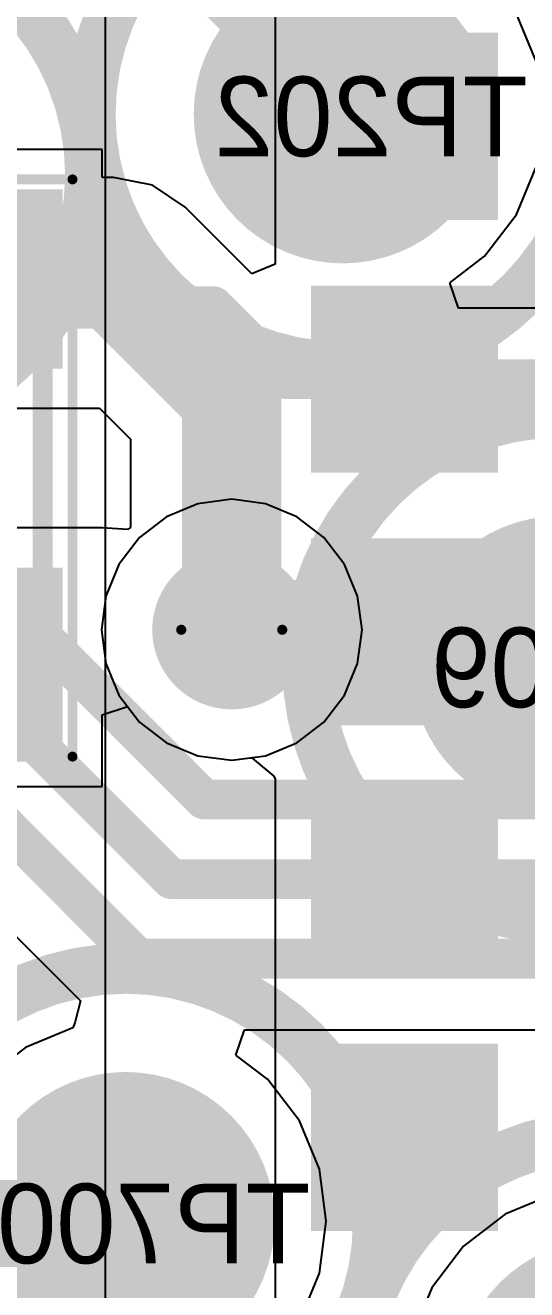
# Model space of a CAD drawing. Header units: millimetres. Extents: x 5 to 399, y 5 to 287.
# Drawn here: x 239.13 to 241.65, y 147.34 to 153.69 of the extents above; entities that cross this region are included whole.
import ezdxf

# ---------------------------------------------------------------- set-up
doc = ezdxf.new("R2010")
doc.units = ezdxf.units.MM
for name, color, linetype in [('BottomLayer', 5, 'Continuous'), ('BottomOverlay', 54, 'Continuous'), ('BottomPaste', 16, 'Continuous'), ('BottomSolder', 6, 'Continuous'), ('DrillDrawing', 1, 'Continuous'), ('DrillGuide', 244, 'Continuous'), ('Mechanical13', 56, 'Continuous'), ('MidLayer1', 16, 'Continuous'), ('MidLayer2', 76, 'Continuous'), ('MultiLayer', 9, 'Continuous'), ('TopLayer', 1, 'Continuous'), ('TopOverlay', 2, 'Continuous'), ('TopPaste', 8, 'Continuous'), ('TopSolder', 216, 'Continuous'), ('ViaHoleLayer', 16, 'Continuous')]:
    doc.layers.add(name, color=color, linetype=linetype)

# ---------------------------------------------------------------- blocks, each defined once
blk = doc.blocks.new('0805_C_1')
at = {"layer": 'Mechanical13', "const_width": 0.1}
for points in [[(1.075, 0.7), (-1.075, 0.7)], [(-1.075, -0.7), (-1.075, 0.7)], [(1.075, -0.7), (1.075, 0.7)], [(1.075, -0.7), (-1.075, -0.7)]]:
    blk.add_lwpolyline(points, dxfattribs=at)
at = {"layer": 'Mechanical13', "const_width": 0.05}
for points in [[(-1.1, 0.7, 1), (-1.05, 0.7, 1)], [(-1.1, 0.7, 1), (-1.05, 0.7, 1)], [(1.05, 0.7, 1), (1.1, 0.7, 1)], [(1.05, 0.7, 1), (1.1, 0.7, 1)], [(-1.1, -0.7, 1), (-1.05, -0.7, 1)], [(-1.1, -0.7, 1), (-1.05, -0.7, 1)], [(1.05, -0.7, 1), (1.1, -0.7, 1)], [(1.05, -0.7, 1), (1.1, -0.7, 1)]]:
    blk.add_lwpolyline(points, format="xyb", close=True, dxfattribs=at)
at = {"layer": 'TopLayer'}
for points in [[(-0.55, -0.75), (-0.55, 0.75), (-1.35, -0.75), (-1.35, 0.75)], [(0.55, 0.75), (0.55, -0.75), (1.35, 0.75), (1.35, -0.75)]]:
    blk.add_solid(points, dxfattribs=at)
at = {"layer": 'TopOverlay', "const_width": 0.05}
for points in [[(1.45, 0.85), (-1.45, 0.85)], [(-1.45, -0.85), (-1.45, 0.85)], [(1.45, -0.85), (1.45, 0.85)], [(1.45, -0.85), (-1.45, -0.85)]]:
    blk.add_lwpolyline(points, dxfattribs=at)
at = {"layer": 'TopOverlay', "const_width": 0.025}
for points in [[(-1.4625, 0.85, 1), (-1.4375, 0.85, 1)], [(-1.4625, 0.85, 1), (-1.4375, 0.85, 1)], [(1.4375, 0.85, 1), (1.4625, 0.85, 1)], [(1.4375, 0.85, 1), (1.4625, 0.85, 1)], [(-1.4625, -0.85, 1), (-1.4375, -0.85, 1)], [(-1.4625, -0.85, 1), (-1.4375, -0.85, 1)], [(1.4375, -0.85, 1), (1.4625, -0.85, 1)], [(1.4375, -0.85, 1), (1.4625, -0.85, 1)]]:
    blk.add_lwpolyline(points, format="xyb", close=True, dxfattribs=at)
at = {"layer": 'TopPaste'}
for points in [[(-0.55, -0.75), (-0.55, 0.75), (-1.35, -0.75), (-1.35, 0.75)], [(0.55, 0.75), (0.55, -0.75), (1.35, 0.75), (1.35, -0.75)]]:
    blk.add_solid(points, dxfattribs=at)
at = {"layer": 'TopSolder'}
for points in [[(-0.5, -0.8), (-0.5, 0.8), (-1.4, -0.8), (-1.4, 0.8)], [(0.5, 0.8), (0.5, -0.8), (1.4, 0.8), (1.4, -0.8)]]:
    blk.add_solid(points, dxfattribs=at)
blk = doc.blocks.new('TP1_5MM_B_71')
at = {"layer": 'BottomLayer', "const_width": 0.75}
blk.add_lwpolyline([(-0.375, 0, 1), (0.375, 0, 1)], format="xyb", close=True, dxfattribs=at)
at = {"layer": 'BottomOverlay'}
for points, const_width in [([(1.27, 0, 1), (-1.27, 0, 1)], 0.254), ([(-1.3335, 0, 1), (-1.2065, 0, 1)], 0.127), ([(1.2065, 0, 1), (1.3335, 0, 1)], 0.127)]:
    blk.add_lwpolyline(points, format="xyb", close=True, dxfattribs=dict(at, const_width=const_width))
at = {"layer": 'BottomPaste', "const_width": 0.75}
blk.add_lwpolyline([(-0.375, 0, 1), (0.375, 0, 1)], format="xyb", close=True, dxfattribs=at)
at = {"layer": 'BottomSolder', "const_width": 0.75}
blk.add_lwpolyline([(-0.375, 0, 1), (0.375, 0, 1)], format="xyb", close=True, dxfattribs=at)
blk = doc.blocks.new('TP1_5MM_B_83')
at = {"layer": 'BottomLayer', "const_width": 0.75}
blk.add_lwpolyline([(-0.375, 0, 1), (0.375, 0, 1)], format="xyb", close=True, dxfattribs=at)
at = {"layer": 'BottomOverlay'}
for points, const_width in [([(1.27, 0, 1), (-1.27, 0, 1)], 0.254), ([(-1.3335, 0, 1), (-1.2065, 0, 1)], 0.127), ([(1.2065, 0, 1), (1.3335, 0, 1)], 0.127)]:
    blk.add_lwpolyline(points, format="xyb", close=True, dxfattribs=dict(at, const_width=const_width))
at = {"layer": 'BottomPaste', "const_width": 0.75}
blk.add_lwpolyline([(-0.375, 0, 1), (0.375, 0, 1)], format="xyb", close=True, dxfattribs=at)
at = {"layer": 'BottomSolder', "const_width": 0.75}
blk.add_lwpolyline([(-0.375, 0, 1), (0.375, 0, 1)], format="xyb", close=True, dxfattribs=at)
blk = doc.blocks.new('TP1_5MM_B_160')
at = {"layer": 'BottomLayer', "const_width": 0.75}
blk.add_lwpolyline([(-0.375, 0, 1), (0.375, 0, 1)], format="xyb", close=True, dxfattribs=at)
at = {"layer": 'BottomOverlay'}
for points, const_width in [([(1.27, 0, 1), (-1.27, 0, 1)], 0.254), ([(-1.3335, 0, 1), (-1.2065, 0, 1)], 0.127), ([(1.2065, 0, 1), (1.3335, 0, 1)], 0.127)]:
    blk.add_lwpolyline(points, format="xyb", close=True, dxfattribs=dict(at, const_width=const_width))
at = {"layer": 'BottomPaste', "const_width": 0.75}
blk.add_lwpolyline([(-0.375, 0, 1), (0.375, 0, 1)], format="xyb", close=True, dxfattribs=at)
at = {"layer": 'BottomSolder', "const_width": 0.75}
blk.add_lwpolyline([(-0.375, 0, 1), (0.375, 0, 1)], format="xyb", close=True, dxfattribs=at)
blk = doc.blocks.new('TP1_5MM_B_164')
at = {"layer": 'BottomLayer', "const_width": 0.75}
blk.add_lwpolyline([(-0.375, 0, 1), (0.375, 0, 1)], format="xyb", close=True, dxfattribs=at)
at = {"layer": 'BottomOverlay'}
for points, const_width in [([(1.27, 0, 1), (-1.27, 0, 1)], 0.254), ([(-1.3335, 0, 1), (-1.2065, 0, 1)], 0.127), ([(1.2065, 0, 1), (1.3335, 0, 1)], 0.127)]:
    blk.add_lwpolyline(points, format="xyb", close=True, dxfattribs=dict(at, const_width=const_width))
at = {"layer": 'BottomPaste', "const_width": 0.75}
blk.add_lwpolyline([(-0.375, 0, 1), (0.375, 0, 1)], format="xyb", close=True, dxfattribs=at)
at = {"layer": 'BottomSolder', "const_width": 0.75}
blk.add_lwpolyline([(-0.375, 0, 1), (0.375, 0, 1)], format="xyb", close=True, dxfattribs=at)
blk = doc.blocks.new('TP1_5MM_B_166')
at = {"layer": 'BottomLayer', "const_width": 0.75}
blk.add_lwpolyline([(-0.375, 0, 1), (0.375, 0, 1)], format="xyb", close=True, dxfattribs=at)
at = {"layer": 'BottomOverlay'}
for points, const_width in [([(1.27, 0, 1), (-1.27, 0, 1)], 0.254), ([(-1.3335, 0, 1), (-1.2065, 0, 1)], 0.127), ([(1.2065, 0, 1), (1.3335, 0, 1)], 0.127)]:
    blk.add_lwpolyline(points, format="xyb", close=True, dxfattribs=dict(at, const_width=const_width))
at = {"layer": 'BottomPaste', "const_width": 0.75}
blk.add_lwpolyline([(-0.375, 0, 1), (0.375, 0, 1)], format="xyb", close=True, dxfattribs=at)
at = {"layer": 'BottomSolder', "const_width": 0.75}
blk.add_lwpolyline([(-0.375, 0, 1), (0.375, 0, 1)], format="xyb", close=True, dxfattribs=at)
blk = doc.blocks.new('CON_SMD_50P_ERNI_154765_279')
at = {"layer": 'TopLayer'}
for points in [[(-4.68, 3.67), (-5.48, 3.67), (-4.68, 2.87), (-5.48, 2.87)], [(-3.41, 3.67), (-4.21, 3.67), (-3.41, 2.87), (-4.21, 2.87)], [(-2.14, 3.67), (-2.94, 3.67), (-2.14, 2.87), (-2.94, 2.87)], [(-0.87, 3.67), (-1.67, 3.67), (-0.87, 2.87), (-1.67, 2.87)], [(0.4, 3.67), (-0.4, 3.67), (0.4, 2.87), (-0.4, 2.87)]]:
    blk.add_solid(points, dxfattribs=at)
at = {"layer": 'TopOverlay', "const_width": 0.127}
for points in [[(-5.326, 3.4446, -0.414214), (-5.226, 3.5446)], [(-4.926, 3.5446, -0.414214), (-4.826, 3.4446)], [(-4.056, 3.4446, -0.414214), (-3.956, 3.5446)], [(-3.656, 3.5446, -0.414214), (-3.556, 3.4446)], [(-2.786, 3.4446, -0.414214), (-2.686, 3.5446)], [(-2.386, 3.5446, -0.414214), (-2.286, 3.4446)], [(-1.516, 3.4446, -0.414214), (-1.416, 3.5446)], [(-1.116, 3.5446, -0.414214), (-1.016, 3.4446)], [(-0.246, 3.4446, -0.414214), (-0.146, 3.5446)], [(0.154, 3.5446, -0.414214), (0.254, 3.4446)]]:
    blk.add_lwpolyline(points, format="xyb", dxfattribs=at)
for points in [[(-5.226, 3.5446), (-4.926, 3.5446)], [(-3.956, 3.5446), (-3.656, 3.5446)], [(-2.686, 3.5446), (-2.386, 3.5446)], [(-1.416, 3.5446), (-1.116, 3.5446)], [(-0.146, 3.5446), (0.154, 3.5446)], [(-5.326, 3.4446), (-5.326, 2.9319)], [(-4.826, 3.4446), (-4.826, 2.9319)], [(-4.056, 3.4446), (-4.056, 2.9319)], [(-3.556, 3.4446), (-3.556, 2.9319)], [(-2.786, 3.4446), (-2.786, 2.9319)], [(-2.286, 3.4446), (-2.286, 2.9319)], [(-1.516, 3.4446), (-1.516, 2.9319)], [(-1.016, 3.4446), (-1.016, 2.9319)], [(-0.246, 3.4446), (-0.246, 2.9319)], [(0.254, 3.4446), (0.254, 2.9319)], [(-5.326, 2.9319), (-5.326, 2.8835)], [(-4.826, 2.9319), (-4.826, 2.8835)], [(-4.056, 2.9319), (-4.056, 2.8835)], [(-3.556, 2.9319), (-3.556, 2.8835)], [(-2.786, 2.9319), (-2.786, 2.8835)], [(-2.286, 2.9319), (-2.286, 2.8835)], [(-1.516, 2.9319), (-1.516, 2.8835)], [(-1.016, 2.9319), (-1.016, 2.8835)], [(-0.246, 2.9319), (-0.246, 2.8835)], [(0.254, 2.9319), (0.254, 2.8835)], [(-5.326, 2.8835), (-4.826, 2.8835)], [(-4.056, 2.8835), (-3.556, 2.8835)], [(-2.786, 2.8835), (-2.286, 2.8835)], [(-1.516, 2.8835), (-1.016, 2.8835)], [(-0.246, 2.8835), (0.254, 2.8835)]]:
    blk.add_lwpolyline(points, dxfattribs=at)
at = {"layer": 'TopOverlay', "const_width": 0.0635}
for points in [[(-5.2577, 3.5446, 1), (-5.1942, 3.5446, 1)], [(-5.2578, 3.5446, 1), (-5.1943, 3.5446, 1)], [(-4.9577, 3.5446, 1), (-4.8942, 3.5446, 1)], [(-4.9577, 3.5446, 1), (-4.8942, 3.5446, 1)], [(-3.9877, 3.5446, 1), (-3.9242, 3.5446, 1)], [(-3.9878, 3.5446, 1), (-3.9243, 3.5446, 1)], [(-3.6877, 3.5446, 1), (-3.6242, 3.5446, 1)], [(-3.6877, 3.5446, 1), (-3.6242, 3.5446, 1)], [(-2.7177, 3.5446, 1), (-2.6542, 3.5446, 1)], [(-2.7178, 3.5446, 1), (-2.6543, 3.5446, 1)], [(-2.4177, 3.5446, 1), (-2.3542, 3.5446, 1)], [(-2.4177, 3.5446, 1), (-2.3542, 3.5446, 1)], [(-1.4477, 3.5446, 1), (-1.3842, 3.5446, 1)], [(-1.4478, 3.5446, 1), (-1.3843, 3.5446, 1)], [(-1.1477, 3.5446, 1), (-1.0842, 3.5446, 1)], [(-1.1477, 3.5446, 1), (-1.0842, 3.5446, 1)], [(-0.1777, 3.5446, 1), (-0.1142, 3.5446, 1)], [(-0.1778, 3.5446, 1), (-0.1143, 3.5446, 1)], [(0.1223, 3.5446, 1), (0.1858, 3.5446, 1)], [(0.1223, 3.5446, 1), (0.1858, 3.5446, 1)], [(-5.3578, 3.4446, 1), (-5.2943, 3.4446, 1)], [(-5.3578, 3.4446, 1), (-5.2943, 3.4446, 1)], [(-4.8578, 3.4446, 1), (-4.7942, 3.4446, 1)], [(-4.8578, 3.4446, 1), (-4.7942, 3.4446, 1)], [(-4.0878, 3.4446, 1), (-4.0243, 3.4446, 1)], [(-4.0878, 3.4446, 1), (-4.0243, 3.4446, 1)], [(-3.5877, 3.4446, 1), (-3.5242, 3.4446, 1)], [(-3.5877, 3.4446, 1), (-3.5242, 3.4446, 1)], [(-2.8178, 3.4446, 1), (-2.7543, 3.4446, 1)], [(-2.8178, 3.4446, 1), (-2.7543, 3.4446, 1)], [(-2.3178, 3.4446, 1), (-2.2542, 3.4446, 1)], [(-2.3178, 3.4446, 1), (-2.2542, 3.4446, 1)], [(-1.5478, 3.4446, 1), (-1.4843, 3.4446, 1)], [(-1.5478, 3.4446, 1), (-1.4843, 3.4446, 1)], [(-1.0477, 3.4446, 1), (-0.9842, 3.4446, 1)], [(-1.0477, 3.4446, 1), (-0.9842, 3.4446, 1)], [(-0.2778, 3.4446, 1), (-0.2143, 3.4446, 1)], [(-0.2778, 3.4446, 1), (-0.2143, 3.4446, 1)], [(0.2223, 3.4446, 1), (0.2857, 3.4446, 1)], [(0.2223, 3.4446, 1), (0.2857, 3.4446, 1)], [(-5.3578, 2.9319, 1), (-5.2943, 2.9319, 1)], [(-5.3578, 2.9319, 1), (-5.2943, 2.9319, 1)], [(-4.8578, 2.9319, 1), (-4.7942, 2.9319, 1)], [(-4.8578, 2.9319, 1), (-4.7942, 2.9319, 1)], [(-4.0878, 2.9319, 1), (-4.0243, 2.9319, 1)], [(-4.0878, 2.9319, 1), (-4.0243, 2.9319, 1)], [(-3.5877, 2.9319, 1), (-3.5242, 2.9319, 1)], [(-3.5877, 2.9319, 1), (-3.5242, 2.9319, 1)], [(-2.8178, 2.9319, 1), (-2.7543, 2.9319, 1)], [(-2.8178, 2.9319, 1), (-2.7543, 2.9319, 1)], [(-2.3178, 2.9319, 1), (-2.2542, 2.9319, 1)], [(-2.3178, 2.9319, 1), (-2.2542, 2.9319, 1)], [(-1.5478, 2.9319, 1), (-1.4843, 2.9319, 1)], [(-1.5478, 2.9319, 1), (-1.4843, 2.9319, 1)], [(-1.0477, 2.9319, 1), (-0.9842, 2.9319, 1)], [(-1.0477, 2.9319, 1), (-0.9842, 2.9319, 1)], [(-0.2778, 2.9319, 1), (-0.2143, 2.9319, 1)], [(-0.2778, 2.9319, 1), (-0.2143, 2.9319, 1)], [(0.2223, 2.9319, 1), (0.2857, 2.9319, 1)], [(0.2223, 2.9319, 1), (0.2857, 2.9319, 1)], [(-5.3578, 2.8835, 1), (-5.2943, 2.8835, 1)], [(-5.3578, 2.8835, 1), (-5.2943, 2.8835, 1)], [(-4.8578, 2.8835, 1), (-4.7942, 2.8835, 1)], [(-4.8578, 2.8835, 1), (-4.7942, 2.8835, 1)], [(-4.0878, 2.8835, 1), (-4.0243, 2.8835, 1)], [(-4.0878, 2.8835, 1), (-4.0243, 2.8835, 1)], [(-3.5877, 2.8835, 1), (-3.5242, 2.8835, 1)], [(-3.5877, 2.8835, 1), (-3.5242, 2.8835, 1)], [(-2.8178, 2.8835, 1), (-2.7543, 2.8835, 1)], [(-2.8178, 2.8835, 1), (-2.7543, 2.8835, 1)], [(-2.3178, 2.8835, 1), (-2.2542, 2.8835, 1)], [(-2.3178, 2.8835, 1), (-2.2542, 2.8835, 1)], [(-1.5478, 2.8835, 1), (-1.4843, 2.8835, 1)], [(-1.5478, 2.8835, 1), (-1.4843, 2.8835, 1)], [(-1.0477, 2.8835, 1), (-0.9842, 2.8835, 1)], [(-1.0477, 2.8835, 1), (-0.9842, 2.8835, 1)], [(-0.2778, 2.8835, 1), (-0.2143, 2.8835, 1)], [(-0.2778, 2.8835, 1), (-0.2143, 2.8835, 1)], [(0.2223, 2.8835, 1), (0.2857, 2.8835, 1)], [(0.2223, 2.8835, 1), (0.2857, 2.8835, 1)]]:
    blk.add_lwpolyline(points, format="xyb", close=True, dxfattribs=at)
at = {"layer": 'TopPaste'}
for points in [[(-4.68, 3.67), (-5.48, 3.67), (-4.68, 2.87), (-5.48, 2.87)], [(-3.41, 3.67), (-4.21, 3.67), (-3.41, 2.87), (-4.21, 2.87)], [(-2.14, 3.67), (-2.94, 3.67), (-2.14, 2.87), (-2.94, 2.87)], [(-0.87, 3.67), (-1.67, 3.67), (-0.87, 2.87), (-1.67, 2.87)], [(0.4, 3.67), (-0.4, 3.67), (0.4, 2.87), (-0.4, 2.87)]]:
    blk.add_solid(points, dxfattribs=at)
at = {"layer": 'TopSolder'}
for points in [[(-4.61, 3.74), (-5.55, 3.74), (-4.61, 2.8), (-5.55, 2.8)], [(-3.34, 3.74), (-4.28, 3.74), (-3.34, 2.8), (-4.28, 2.8)], [(-2.07, 3.74), (-3.01, 3.74), (-2.07, 2.8), (-3.01, 2.8)], [(-0.8, 3.74), (-1.74, 3.74), (-0.8, 2.8), (-1.74, 2.8)], [(0.47, 3.74), (-0.47, 3.74), (0.47, 2.8), (-0.47, 2.8)]]:
    blk.add_solid(points, dxfattribs=at)

msp = doc.modelspace()

# ---------------------------------------------------------------- linework, layer by layer
at = {"layer": 'BottomLayer'}
for p, q in [((241.7005, 153.5074), (241.5997, 153.7507)), ((241.5997, 152.7421), (241.7005, 152.9853)), ((241.4394, 152.5332), (241.5997, 152.7421)), ((241.2646, 152.3991), (241.4394, 152.5332)), ((241.3075, 152.2721), (241.2646, 152.3991)), ((242.7223, 152.2721), (241.3075, 152.2721)), ((237.472, 150.7243), (239.4059, 148.7905)), ((239.4059, 148.7905), (239.3784, 148.6799)), ((239.3784, 148.6799), (239.3677, 148.6559)), ((239.3677, 148.6559), (239.1297, 148.5573)), ((240.1883, 148.5189), (240.2314, 148.6459)), ((240.2314, 148.6459), (242.5752, 148.6459)), ((239.1297, 148.5573), (238.9208, 148.397)), ((240.3472, 148.397), (240.1883, 148.5189)), ((240.5075, 148.1881), (240.3472, 148.397)), ((240.6083, 147.9448), (240.5075, 148.1881)), ((240.6426, 147.6838), (240.6083, 147.9448)), ((241.7859, 147.8199), (241.5427, 147.7191)), ((241.5427, 147.7191), (241.3338, 147.5588)), ((240.6083, 147.4227), (240.6426, 147.6838)), ((241.3338, 147.5588), (241.1735, 147.3499)), ((240.5075, 147.1795), (240.6083, 147.4227)), ((241.1735, 147.3499), (241.0727, 147.1066))]:
    msp.add_line(p, q, dxfattribs=at)
at = {"layer": 'BottomLayer', "const_width": 0.2}
for points in [[(240.0912, 153.8306), (240.65, 153.2718)], [(233.3856, 152.2812), (240.0748, 152.2812)], [(240.0748, 152.2812), (240.4408, 151.9152)], [(237.9512, 151.8812), (240.0296, 149.8028)], [(240.4408, 151.9152), (243.2004, 151.9152)], [(237.7855, 151.4812), (239.8639, 149.4028)], [(237.6198, 151.0812), (239.6982, 149.0028)], [(240.0296, 149.8028), (243.5225, 149.8028)], [(239.8639, 149.4028), (243.3568, 149.4028)], [(239.6982, 149.0028), (243.1911, 149.0028)], [(238.5672, 147.6838), (239.634, 147.6838)]]:
    msp.add_lwpolyline(points, dxfattribs=at)
at = {"layer": 'BottomLayer'}
for points, const_width in [([(240.6, 153.2718, 1), (240.7, 153.2718, 1)], 0.1), ([(240.0248, 152.2812, 1), (240.1248, 152.2812, 1)], 0.1), ([(240.0248, 152.2812, 1), (240.1248, 152.2812, 1)], 0.1), ([(240.3908, 151.9152, 1), (240.4908, 151.9152, 1)], 0.1), ([(240.3908, 151.9152, 1), (240.4908, 151.9152, 1)], 0.1), ([(239.9674, 150.6556, 1), (240.3674, 150.6556, 1)], 0.4), ([(239.9796, 149.8028, 1), (240.0796, 149.8028, 1)], 0.1), ([(239.9796, 149.8028, 1), (240.0796, 149.8028, 1)], 0.1), ([(239.8139, 149.4028, 1), (239.9139, 149.4028, 1)], 0.1), ([(239.8139, 149.4028, 1), (239.9139, 149.4028, 1)], 0.1), ([(239.6482, 149.0028, 1), (239.7482, 149.0028, 1)], 0.1), ([(239.6482, 149.0028, 1), (239.7482, 149.0028, 1)], 0.1), ([(239.584, 147.6838, 1), (239.684, 147.6838, 1)], 0.1)]:
    msp.add_lwpolyline(points, format="xyb", close=True, dxfattribs=dict(at, const_width=const_width))
at = {"layer": 'DrillDrawing'}
for points, const_width in [([(240.4214, 150.6556, 1), (239.9134, 150.6556, 1)], 0.0508), ([(239.9007, 150.6556, 1), (239.9261, 150.6556, 1)], 0.0254), ([(240.4087, 150.6556, 1), (240.4341, 150.6556, 1)], 0.0254)]:
    msp.add_lwpolyline(points, format="xyb", close=True, dxfattribs=dict(at, const_width=const_width))
at = {"layer": 'DrillGuide', "const_width": 0.2}
msp.add_lwpolyline([(240.0674, 150.6556, 1), (240.2674, 150.6556, 1)], format="xyb", close=True, dxfattribs=at)
at = {"layer": 'MidLayer1'}
msp.add_line((239.5324, 143.7354), (239.5324, 154.0833), dxfattribs=at)
at = {"layer": 'MidLayer1', "const_width": 0.4}
msp.add_lwpolyline([(239.9674, 150.6556, 1), (240.3674, 150.6556, 1)], format="xyb", close=True, dxfattribs=at)
at = {"layer": 'MidLayer2'}
for p, q in [((239.9977, 151.2889), (239.8396, 151.2234)), ((240.1674, 151.3112), (239.9977, 151.2889)), ((240.3371, 151.2889), (240.1674, 151.3112)), ((240.4952, 151.2234), (240.3371, 151.2889)), ((239.8396, 151.2234), (239.7038, 151.1192)), ((240.631, 151.1192), (240.4952, 151.2234)), ((239.7038, 151.1192), (239.5996, 150.9834)), ((240.7352, 150.9834), (240.631, 151.1192)), ((239.5996, 150.9834), (239.5341, 150.8253)), ((240.8007, 150.8253), (240.7352, 150.9834)), ((239.5341, 150.8253), (239.5118, 150.6556)), ((240.823, 150.6556), (240.8007, 150.8253)), ((239.5118, 150.6556), (239.5341, 150.4859)), ((240.8007, 150.4859), (240.823, 150.6556)), ((239.5341, 150.4859), (239.5996, 150.3278)), ((240.7352, 150.3278), (240.8007, 150.4859)), ((239.5996, 150.3278), (239.7038, 150.192)), ((240.631, 150.192), (240.7352, 150.3278)), ((239.7038, 150.192), (239.8396, 150.0878)), ((240.4952, 150.0878), (240.631, 150.192)), ((239.8396, 150.0878), (239.9977, 150.0223)), ((240.3371, 150.0223), (240.4952, 150.0878)), ((239.9977, 150.0223), (240.1674, 150)), ((240.1674, 150), (240.3371, 150.0223))]:
    msp.add_line(p, q, dxfattribs=at)
at = {"layer": 'MidLayer2', "const_width": 0.4}
msp.add_lwpolyline([(239.9674, 150.6556, 1), (240.3674, 150.6556, 1)], format="xyb", close=True, dxfattribs=at)
at = {"layer": 'MultiLayer', "const_width": 0.4}
msp.add_lwpolyline([(239.9674, 150.6556, 1), (240.3674, 150.6556, 1)], format="xyb", close=True, dxfattribs=at)
at = {"layer": 'TopLayer'}
for p, q in [((240.3864, 153.8603), (240.3864, 152.4919)), ((239.5164, 153.0684), (237.5164, 153.0684)), ((239.5164, 152.9282), (239.5164, 153.0684)), ((239.573, 152.9282), (239.5164, 152.9282)), ((239.7681, 152.8894), (239.573, 152.9282)), ((239.9335, 152.7789), (239.7681, 152.8894)), ((240.2691, 152.4433), (239.9335, 152.7789)), ((240.3864, 152.4919), (240.2691, 152.4433)), ((237.5164, 151.7684), (239.502, 151.7684)), ((239.502, 151.7684), (239.6576, 151.6128)), ((239.6576, 151.6128), (239.6576, 151.1697)), ((239.5164, 151.1684), (237.5164, 151.1684)), ((239.6434, 151.1595), (239.5164, 151.1684)), ((239.5164, 151.1684), (239.5164, 151.1684)), ((239.6576, 151.1697), (239.6434, 151.1595)), ((239.5164, 150.2276), (239.6434, 150.2708)), ((239.6434, 150.2708), (239.7038, 150.192)), ((239.5164, 149.8684), (239.5164, 150.2276)), ((239.7038, 150.192), (239.8396, 150.0878)), ((239.8396, 150.0878), (239.9977, 150.0223)), ((239.9977, 150.0223), (240.1674, 150)), ((240.1674, 150), (240.2594, 150.0121)), ((240.2594, 150.0121), (240.2697, 150.0107)), ((240.2697, 150.0107), (240.38, 149.9206)), ((240.38, 149.9206), (240.3864, 149.9053)), ((240.3864, 149.9053), (240.3864, 148.7252)), ((238.3842, 149.8684), (239.5164, 149.8684)), ((240.3864, 148.7252), (240.3864, 147.1921))]:
    msp.add_line(p, q, dxfattribs=at)
at = {"layer": 'TopLayer', "const_width": 0.5}
for points in [[(238.5164, 152.4184), (239.573, 152.4184)], [(239.573, 152.4184), (240.1674, 151.824)], [(240.1674, 150.6556), (240.1674, 151.824)], [(240.1674, 150.6556), (241.026, 150.6556)]]:
    msp.add_lwpolyline(points, dxfattribs=at)
at = {"layer": 'TopLayer'}
for points, const_width in [([(239.448, 152.4184, 1), (239.698, 152.4184, 1)], 0.25), ([(239.448, 152.4184, 1), (239.698, 152.4184, 1)], 0.25), ([(240.0424, 151.824, 1), (240.2924, 151.824, 1)], 0.25), ([(240.0424, 151.824, 1), (240.2924, 151.824, 1)], 0.25), ([(239.9674, 150.6556, 1), (240.3674, 150.6556, 1)], 0.4), ([(240.0424, 150.6556, 1), (240.2924, 150.6556, 1)], 0.25), ([(240.0424, 150.6556, 1), (240.2924, 150.6556, 1)], 0.25), ([(240.901, 150.6556, 1), (241.151, 150.6556, 1)], 0.25)]:
    msp.add_lwpolyline(points, format="xyb", close=True, dxfattribs=dict(at, const_width=const_width))
at = {"layer": 'ViaHoleLayer', "const_width": 0.2}
msp.add_lwpolyline([(240.0674, 150.6556, 1), (240.2674, 150.6556, 1)], format="xyb", close=True, dxfattribs=at)

# ---------------------------------------------------------------- block references
for name, p, rotation in [('CON_SMD_50P_ERNI_154765_279', (244.3064, 153.1852), 90), ('TP1_5MM_B_166', (240.7262, 153.2464), 90), ('TP1_5MM_B_164', (238.1862, 152.9416), 90), ('0805_C_1', (238.5164, 151.4684), 270), ('TP1_5MM_B_160', (241.8184, 150.4778), 90), ('TP1_5MM_B_83', (239.634, 147.6838), 90), ('TP1_5MM_B_71', (242.047, 146.8456), 90)]:
    msp.add_blockref(name, p, dxfattribs=dict(rotation=rotation))

# ---------------------------------------------------------------- texts
at = {"layer": 'BottomOverlay', "text_generation_flag": 2}
for s, p in [('TP202', (241.6556, 153.035)), ('TP209', (242.7478, 150.2664)), ('TP700', (240.5634, 147.4724))]:
    msp.add_text(s, height=0.4, dxfattribs=at).set_placement(p)

doc.saveas('drawing.dxf')
